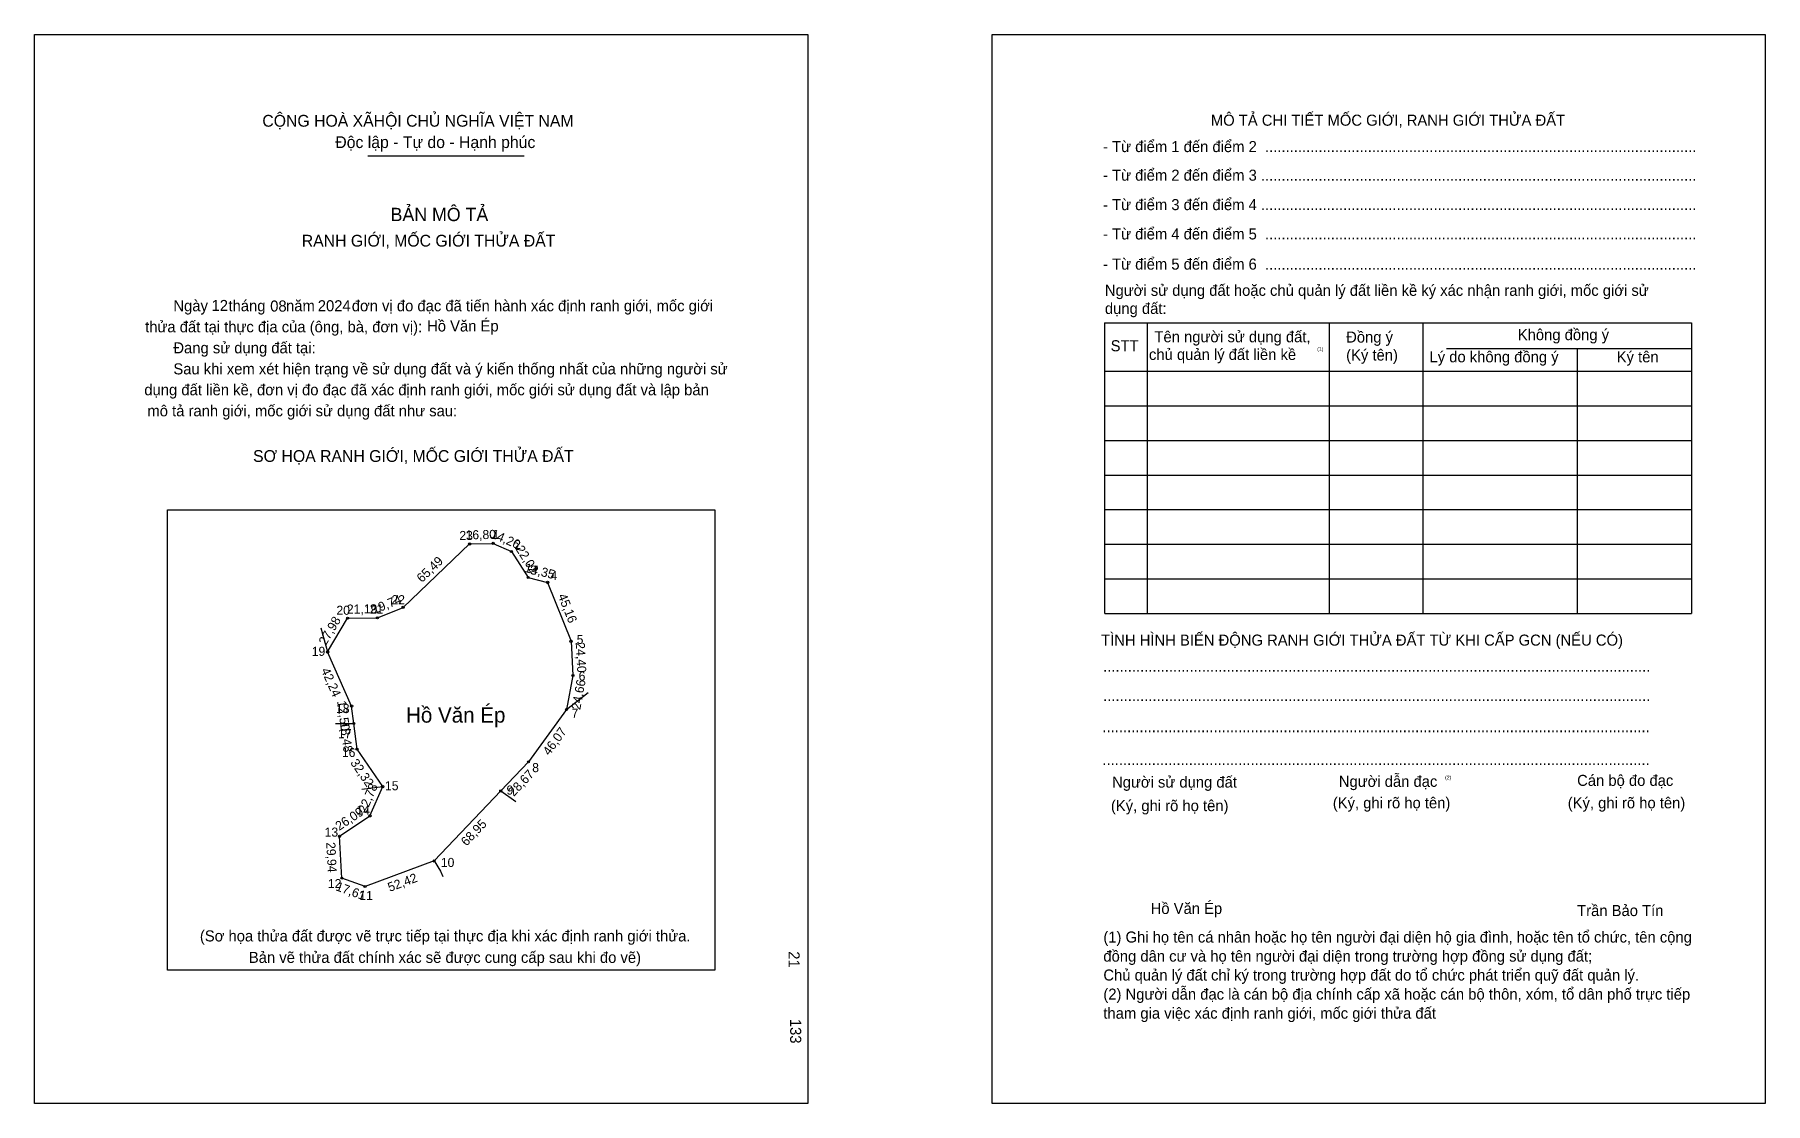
# Model space of a CAD drawing. Extents: x 547078 to 548312, y 1825381 to 1826143.
import ezdxf

# ---------------------------------------------------------------- set-up
doc = ezdxf.new("R2010")
doc.units = 0
for name, color, linetype in [('bmtKhungInTrang1', 7, 'Continuous'), ('bmtKhungInTrang2', 7, 'Continuous'), ('bmtNoiDung', 7, 'Continuous'), ('bmtTemplate', 7, 'Continuous'), ('CanhThua', 7, 'Continuous'), ('ChieuDaiCanhThua', 7, 'Continuous'), ('MocDinhThua', 7, 'Continuous'), ('RauThua', 7, 'Continuous'), ('SoHieuDinhThua', 7, 'Continuous'), ('TenChuSuDung', 7, 'Continuous')]:
    doc.layers.add(name, color=color, linetype=linetype)

msp = doc.modelspace()

# ---------------------------------------------------------------- linework, layer by layer
at = {"layer": 'bmtKhungInTrang1'}
msp.add_lwpolyline([(547078.2, 1826142.6), (547629.2, 1826142.6), (547629.2, 1825380.5), (547078.2, 1825380.5)], close=True, dxfattribs=at)
at = {"layer": 'bmtKhungInTrang2'}
msp.add_lwpolyline([(547760.6, 1826142.6), (548311.5, 1826142.6), (548311.5, 1825380.5), (547760.6, 1825380.5)], close=True, dxfattribs=at)
at = {"layer": 'bmtTemplate'}
for p, q in [((547315.7, 1826056.2), (547427.1, 1826056.2)), ((547871.1, 1825937), (547871.1, 1825729.9)), ((548000.7, 1825937), (548000.7, 1825729.9)), ((548067.4, 1825937.3), (548067.4, 1825729.9)), ((548258.8, 1825937), (548258.8, 1825729.9)), ((548084.3, 1825918.8), (548258.8, 1825918.8)), ((547840.9, 1825902.5), (548258.8, 1825902.5)), ((547840.9, 1825877.8), (548258.8, 1825877.8)), ((547840.9, 1825853.2), (548258.8, 1825853.2)), ((547840.9, 1825828.5), (548258.8, 1825828.5)), ((547840.9, 1825803.9), (548258.8, 1825803.9)), ((547840.9, 1825779.2), (548258.8, 1825779.2)), ((547840.9, 1825754.5), (548258.8, 1825754.5)), ((547840.9, 1825729.9), (548258.8, 1825729.9))]:
    msp.add_line(p, q, dxfattribs=at)
for points in [[(547840.6, 1825937), (548258.8, 1825937)], [(547840.6, 1825937), (547840.6, 1825729.9)], [(548177.5, 1825918.5), (548177.5, 1825729.9)]]:
    msp.add_lwpolyline(points, dxfattribs=at)
msp.add_lwpolyline([(547173, 1825475.4), (547173, 1825803.8), (547562.9, 1825803.8), (547562.9, 1825475.4)], close=True, dxfattribs=at)
at = {"layer": 'CanhThua'}
for p, q in [((547340.8, 1825734.2), (547388.2, 1825779.4)), ((547388.2, 1825779.4), (547405, 1825779.8)), ((547405, 1825779.8), (547418, 1825774)), ((547418, 1825774), (547429.9, 1825755.5)), ((547429.9, 1825755.5), (547443.8, 1825752)), ((547443.8, 1825752), (547460.5, 1825710)), ((547322.5, 1825726.7), (547340.8, 1825734.2)), ((547287, 1825702.4), (547301.3, 1825726.5)), ((547301.3, 1825726.5), (547322.5, 1825726.7)), ((547460.5, 1825710), (547461.8, 1825685.6)), ((547304.1, 1825663.8), (547287, 1825702.4)), ((547461.8, 1825685.6), (547457.2, 1825661.4)), ((547305.7, 1825651.4), (547304.1, 1825663.8)), ((547457.2, 1825661.4), (547430.2, 1825624.1)), ((547308, 1825633.1), (547305.7, 1825651.4)), ((547326.3, 1825606.4), (547308, 1825633.1)), ((547430.2, 1825624.1), (547410.4, 1825603.3)), ((547317.2, 1825585.5), (547326.3, 1825606.4)), ((547410.4, 1825603.3), (547362.9, 1825553.4)), ((547295.5, 1825571), (547317.2, 1825585.5)), ((547297.1, 1825541.1), (547295.5, 1825571)), ((547362.9, 1825553.4), (547313.7, 1825535.2)), ((547313.7, 1825535.2), (547297.1, 1825541.1))]:
    msp.add_line(p, q, dxfattribs=at)
at = {"layer": 'MocDinhThua'}
for centre in [(547388.2, 1825779.4), (547405, 1825779.8), (547418, 1825774), (547429.9, 1825755.5), (547443.8, 1825752), (547340.8, 1825734.2), (547301.3, 1825726.5), (547322.5, 1825726.7), (547460.5, 1825710), (547287, 1825702.4), (547461.8, 1825685.6), (547304.1, 1825663.8), (547457.2, 1825661.4), (547305.7, 1825651.4), (547308, 1825633.1), (547430.2, 1825624.1), (547326.3, 1825606.4), (547410.4, 1825603.3), (547317.2, 1825585.5), (547295.5, 1825571), (547362.9, 1825553.4), (547297.1, 1825541.1), (547313.7, 1825535.2)]:
    msp.add_circle(centre, 0.776, dxfattribs=at)
at = {"layer": 'RauThua'}
for p, q in [((547282.2, 1825719.7), (547287, 1825702.4)), ((547457.2, 1825661.4), (547472.7, 1825673.5)), ((547292.6, 1825651.4), (547296.1, 1825651.4)), ((547296.1, 1825651.4), (547305.7, 1825651.4)), ((547311.4, 1825604.6), (547326.3, 1825606.4)), ((547410.4, 1825603.3), (547421.1, 1825595.8)), ((547362.9, 1825553.4), (547367.4, 1825546)), ((547367.4, 1825546), (547369.2, 1825542.2))]:
    msp.add_line(p, q, dxfattribs=at)

# ---------------------------------------------------------------- texts
at = {"layer": 'bmtNoiDung'}
for s, p in [('12', (547204.3, 1825945.5)), ('08', (547246.1, 1825945.1)), ('2024', (547280, 1825945.3)), ('Hồ Văn Ép', (547357.9, 1825930.9)), ('Hồ Văn Ép', (547873.5, 1825515.6))]:
    msp.add_text(s, height=7.88, dxfattribs=at).set_placement(p)
for s, p in [('21', (547615.5, 1825489)), ('133', (547616.6, 1825440.8))]:
    msp.add_text(s, height=7.88, rotation=270, dxfattribs=at).set_placement(p)
at = {"layer": 'bmtTemplate'}
for s, height, p in [('CỘNG HOÀ XÃHỘI CHỦ NGHĨA VIỆT NAM', 8.409, (547240.5, 1826076.9)), ('MÔ TẢ CHI TIẾT MỐC GIỚI, RANH GIỚI THỬA ĐẤT', 7.88, (547916.4, 1826077.6)), ('Độc lập - Tự do - Hạnh phúc', 8.409, (547292.5, 1826061.7)), ('- Từ điểm 1 đến điểm 2  .........................................................................................................', 7.8803, (547839.6, 1826058.8)), ('- Từ điểm 2 đến điểm 3 ..........................................................................................................', 7.8803, (547839.6, 1826038.4)), ('BẢN MÔ TẢ', 9.46, (547331.9, 1826009.6)), ('- Từ điểm 3 đến điểm 4 ..........................................................................................................', 7.8803, (547839.6, 1826017.4)), ('- Từ điểm 4 đến điểm 5  .........................................................................................................', 7.8803, (547839.6, 1825996.5)), ('RANH GIỚI, MỐC GIỚI THỬA ĐẤT', 8.409, (547268.6, 1825991.4)), ('- Từ điểm 5 đến điểm 6  .........................................................................................................', 7.8803, (547839.6, 1825975)), ('Người sử dụng đất hoặc chủ quản lý đất liền kề ký xác nhận ranh giới, mốc giới sử', 7.88, (547840.9, 1825956.3)), ('Ngày     tháng     năm         đơn vị đo đạc đã tiến hành xác định ranh giới, mốc giới ', 7.883, (547177.1, 1825945.3)), ('dụng đất:', 7.88, (547840.9, 1825943.4)), ('thửa đất tại thực địa của (ông, bà, đơn vị):', 7.883, (547157, 1825930.3)), ('Tên người sử dụng đất,', 7.88, (547876.2, 1825923.2)), ('Đồng ý', 7.88, (548012.8, 1825923)), ('Không đồng ý', 7.88, (548135.1, 1825924.7)), ('Đang sử dụng đất tại:', 7.883, (547177.1, 1825915.3)), ('STT', 7.88, (547845, 1825916.8)), ('chủ quản lý đất liền kề', 7.88, (547872.3, 1825910.6)), ('(1)', 2.63, (547992.2, 1825917.1)), ('(Ký tên)', 7.88, (548012.8, 1825910.2)), ('Lý do không đồng ý', 7.88, (548072.2, 1825908.9)), ('Sau khi xem xét hiện trạng về sử dụng đất và ý kiến thống nhất của những người sử ', 7.883, (547177.1, 1825900.3)), ('Ký tên', 7.88, (548205.6, 1825908.9)), ('dụng đất liền kề, đơn vị đo đạc đã xác định ranh giới, mốc giới sử dụng đất và lập bản', 7.883, (547156.4, 1825885.4)), ('mô tả ranh giới, mốc giới sử dụng đất như sau:', 7.883, (547158.6, 1825870.4)), ('SƠ HỌA RANH GIỚI, MỐC GIỚI THỬA ĐẤT', 8.409, (547233.9, 1825837.9)), ('TÌNH HÌNH BIẾN ĐỘNG RANH GIỚI THỬA ĐẤT TỪ KHI CẤP GCN (NẾU CÓ)', 7.88, (547838.2, 1825706.9)), ('.....................................................................................................................................', 7.8921, (547839.6, 1825688.3)), ('.....................................................................................................................................', 7.8921, (547839.6, 1825667.4)), ('.....................................................................................................................................', 7.8921, (547839.1, 1825645.2)), ('.....................................................................................................................................', 7.8921, (547839.1, 1825621.7)), ('Người sử dụng đất', 7.88, (547846, 1825605.7)), ('Người dẫn đạc', 7.88, (548007.6, 1825606.2)), ('(2)', 2.63, (548083.3, 1825611.6)), ('Cán bộ đo đạc', 7.88, (548177.4, 1825606.9)), ('(Ký, ghi rõ họ tên)', 7.88, (547845.2, 1825588.9)), ('(Ký, ghi rõ họ tên)', 7.88, (548003.3, 1825590.9)), ('(Ký, ghi rõ họ tên)', 7.88, (548170.7, 1825590.9)), ('Trần Bảo Tín', 7.88, (548177.4, 1825514.1)), ('(Sơ họa thửa đất được vẽ trực tiếp tại thực địa khi xác định ranh giới thửa.', 7.883, (547196, 1825496)), ('(1) Ghi họ tên cá nhân hoặc họ tên người đại diện hộ gia đình, hoặc tên tổ chức, tên cộng', 7.88, (547839.8, 1825495.2)), ('Bản vẽ thửa đất chính xác sẽ được cung cấp sau khi đo vẽ)', 7.883, (547230.9, 1825480.7)), ('đồng dân cư và họ tên người đại diện trong trường hợp đồng sử dụng đất;', 7.88, (547839.8, 1825481.6)), ('Chủ quản lý đất chỉ ký trong trường hợp đất do tổ chức phát triển quỹ đất quản lý.', 7.88, (547839.8, 1825468.1)), ('(2) Người dẫn đạc là cán bộ địa chính cấp xã hoặc cán bộ thôn, xóm, tổ dân phố trực tiếp', 7.88, (547839.8, 1825454.5)), ('tham gia việc xác định ranh giới, mốc giới thửa đất', 7.88, (547839.8, 1825440.9))]:
    msp.add_text(s, height=height, dxfattribs=at).set_placement(p)
at = {"layer": 'ChieuDaiCanhThua'}
for s, rotation, p in [('16,80', 1.1393, (547385.4, 1825782.6)), ('14,26', 336.3515, (547402.6, 1825784.3)), ('65,49', 43.6761, (547354.2, 1825751.5)), ('22,02', 302.6015, (547420.7, 1825775.8)), ('14,35', 345.7352, (547426.9, 1825759.6)), ('21,19', 0.63, (547300.8, 1825729.7)), ('19,74', 22.2321, (547320.2, 1825729.3)), ('45,16', 291.6914, (547451, 1825742.5)), ('27,98', 59.2593, (547285.7, 1825706.6)), ('24,40', 273.0051, (547463.8, 1825709.1)), ('42,24', 293.7653, (547282.2, 1825689.4)), ('24,66', 79.4236, (547467, 1825660.8)), ('12,50', 277.3792, (547293.8, 1825667.3)), ('18,48', 277.3797, (547295.8, 1825652)), ('46,07', 54.045, (547445, 1825628.1)), ('32,32', 304.3229, (547302.9, 1825623.4)), ('28,67', 46.4049, (547419.7, 1825599)), ('22,78', 66.6766, (547314.4, 1825587)), ('26,09', 33.5841, (547295.3, 1825574.8)), ('68,95', 46.4051, (547386, 1825563.6)), ('29,94', 273.1568, (547286, 1825566.6)), ('17,61', 340.239, (547292.3, 1825532.6)), ('52,42', 20.343, (547331.3, 1825531.3))]:
    msp.add_text(s, height=6.47, rotation=rotation, dxfattribs=at).set_placement(p)
at = {"layer": 'SoHieuDinhThua'}
for s, p in [('23', (547380.9, 1825782.2)), ('1', (547404.5, 1825782.9)), ('2', (547420, 1825775.7)), ('3', (547431.4, 1825757.5)), ('4', (547445.8, 1825753.6)), ('20', (547293.3, 1825728.9)), ('21', (547317, 1825729.8)), ('22', (547332.5, 1825736.4)), ('5', (547464.5, 1825708.1)), ('19', (547275.7, 1825699.6)), ('6', (547465.9, 1825682)), ('18', (547293, 1825658.8)), ('7', (547460.9, 1825655.6)), ('17', (547294.4, 1825640.9)), ('16', (547297.2, 1825627.5)), ('8', (547432.8, 1825616.7)), ('15', (547327.9, 1825603.8)), ('9', (547414.5, 1825600.7)), ('14', (547307.5, 1825586.4)), ('13', (547284.9, 1825570.7)), ('10', (547367.7, 1825549.1)), ('12', (547287.2, 1825534)), ('11', (547309.6, 1825525.5))]:
    msp.add_text(s, height=6.47, dxfattribs=at).set_placement(p)
at = {"layer": 'TenChuSuDung'}
msp.add_text('Hồ Văn Ép', height=10.95, dxfattribs=at).set_placement((547342.9, 1825652))

doc.saveas('drawing.dxf')
